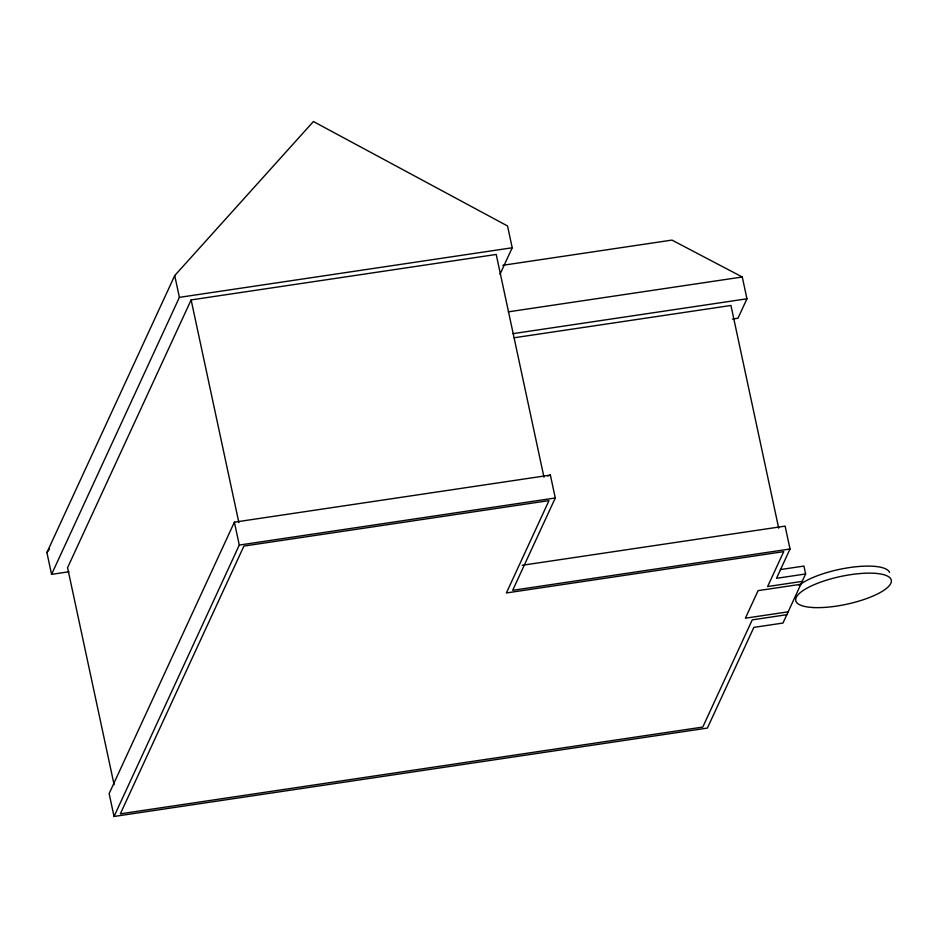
<?xml version="1.0" encoding="UTF-8"?>
<svg xmlns="http://www.w3.org/2000/svg" width="938" height="938" viewBox="0 0 938 938"><rect width="100%" height="100%" fill="white"/><g stroke="black" fill="none" stroke-linecap="round" stroke-linejoin="round"><path stroke-width="1.41" d="M68.966 571.77L51.578 574.361L46.9 552.564L174.726 275.561L313.421 121.53L507.54 225.976L512.207 247.773L500.036 274.154M51.578 574.361L179.393 297.358L174.726 275.561M543.958 477.172L496.214 254.456L191.129 299.914L67.571 567.678L114.096 784.672M522.22 565.286L785.118 526.124L790.019 549L512.676 590.319L555.284 497.984L550.383 475.097L234.383 522.173L109.136 793.583L114.049 816.47L707.393 728.076L753.859 627.381L782.972 623.055L805.613 573.974L803.925 566.06L780.346 569.577M114.049 816.47L239.284 545.06L234.383 522.173M502.85 265.29L671.96 240.093L742.275 276.991L746.953 298.8L737.983 318.228L732.437 319.061M790.019 549L776.5 578.312L805.613 573.974M46.9 552.564L49.503 549.023M547.815 475.929L550.383 475.097M179.393 297.358L512.207 247.773M508.267 311.85L742.275 276.991M512.945 333.658L746.953 298.8M514.27 337.75L730.948 305.471L778.692 528.188M239.284 545.06L555.284 497.984M802.201 581.384L767.624 586.543L783.722 551.638L506.379 592.957L548.988 500.622L243.903 546.068L120.345 813.832L702.773 727.067L752.241 619.866L786.818 614.707M800.864 584.268L758.103 590.635L745.382 618.201L788.143 611.834M191.129 299.914L238.873 522.618M799.059 585.347A48.87 14.211 -12.1 0 1 850.297 567.455A48.87 14.211 -12.1 0 1 889.587 572.461M813.563 607.554A48.87 14.211 -12.1 0 0 890.83 583.33A48.87 14.211 -12.1 0 0 826.155 580.27A48.87 14.211 -12.1 0 0 813.563 607.554"/></g></svg>
